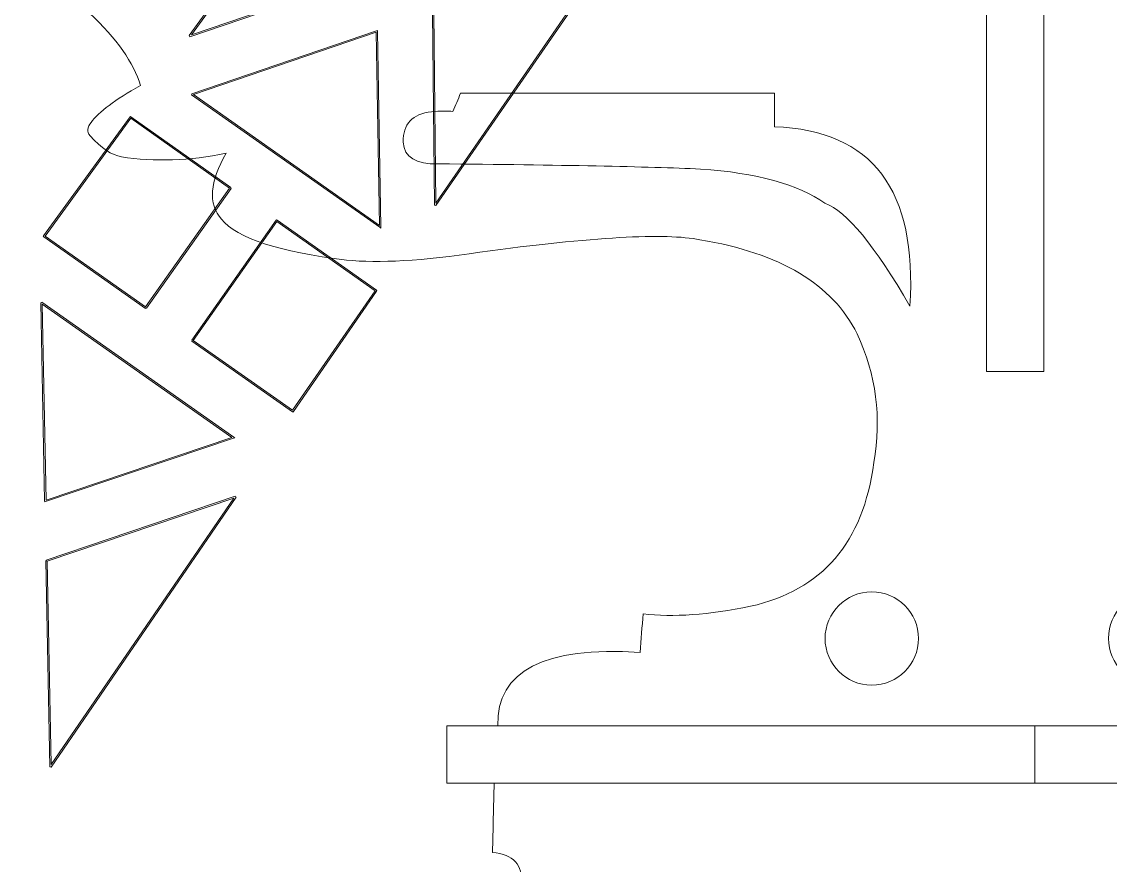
# Model space of a CAD drawing. Header units: inches. Extents: x -28.6 to 20.8, y -14.2 to 28.3.
# Drawn here: x -11.945 to -9.543, y 12.995 to 14.857 of the extents above; entities that cross this region are included whole.
import ezdxf

# ---------------------------------------------------------------- set-up
doc = ezdxf.new("R2010")
doc.units = ezdxf.units.IN
doc.header["$MEASUREMENT"] = 0
doc.layers.add('Layer 1', color=7, linetype='Continuous')

msp = doc.modelspace()

# ---------------------------------------------------------------- linework, layer by layer
at = {"layer": 'Layer 1', "color": 1, "lineweight": 9}
msp.add_lwpolyline([(-11.0069, 13.1761), (-6.7119, 13.1761), (-6.7119, 13.3031), (-11.0069, 13.3031), (-11.0069, 13.1761)], close=True, dxfattribs=at)
at = {"layer": 'Layer 1', "lineweight": 9}
for points, knots in [([(-11.5741, 14.8251), (-11.5741, 14.8251), (-11.5753, 14.826), (-11.5753, 14.826), (-11.5753, 14.826), (-11.5753, 14.826), (-11.1712, 15.3822), (-11.1712, 15.3822), (-11.1712, 15.3822), (-11.1712, 15.3822), (-11.17, 15.3813), (-11.17, 15.3813), (-11.17, 15.3813), (-11.17, 15.3813), (-11.1685, 15.3814), (-11.1685, 15.3814), (-11.1685, 15.3814), (-11.1685, 15.3814), (-11.1616, 14.9651), (-11.1616, 14.9651), (-11.1616, 14.9651), (-11.1616, 14.9651), (-11.1616, 14.964), (-11.1616, 14.964), (-11.1616, 14.964), (-11.1616, 14.964), (-11.1626, 14.9637), (-11.1626, 14.9637), (-11.1626, 14.9637), (-11.1626, 14.9637), (-11.5736, 14.8237), (-11.5736, 14.8237), (-11.5736, 14.8237), (-11.5736, 14.8237), (-11.5741, 14.8251), (-11.5741, 14.8251)], [0, 0, 0, 0, 0.111111, 0.111111, 0.111111, 0.111111, 0.222222, 0.222222, 0.222222, 0.222222, 0.333333, 0.333333, 0.333333, 0.333333, 0.444444, 0.444444, 0.444444, 0.444444, 0.555556, 0.555556, 0.555556, 0.555556, 0.666667, 0.666667, 0.666667, 0.666667, 0.777778, 0.777778, 0.777778, 0.777778, 0.888889, 0.888889, 0.888889, 0.888889, 1, 1, 1, 1]), ([(-11.1714, 15.3768), (-11.1714, 15.3768), (-11.5701, 14.8281), (-11.5701, 14.8281), (-11.5701, 14.8281), (-11.5701, 14.8281), (-11.1646, 14.9662), (-11.1646, 14.9662), (-11.1646, 14.9662), (-11.1646, 14.9662), (-11.1714, 15.3768), (-11.1714, 15.3768)], [0, 0, 0, 0, 0.333333, 0.333333, 0.333333, 0.333333, 0.666667, 0.666667, 0.666667, 0.666667, 1, 1, 1, 1]), ([(-10.6452, 15.0097), (-10.6452, 15.0097), (-11.0312, 14.451), (-11.0312, 14.451), (-11.0312, 14.451), (-11.0312, 14.451), (-11.0339, 14.4518), (-11.0339, 14.4518), (-11.0339, 14.4518), (-11.0339, 14.4518), (-11.0385, 14.8776), (-11.0385, 14.8776), (-11.0385, 14.8776), (-11.0385, 14.8776), (-11.0385, 14.8787), (-11.0385, 14.8787), (-11.0385, 14.8787), (-11.0385, 14.8787), (-11.0375, 14.879), (-11.0375, 14.879), (-11.0375, 14.879), (-11.0375, 14.879), (-10.6469, 15.012), (-10.6469, 15.012), (-10.6469, 15.012), (-10.6469, 15.012), (-10.6465, 15.0106), (-10.6465, 15.0106), (-10.6465, 15.0106), (-10.6465, 15.0106), (-10.6452, 15.0097), (-10.6452, 15.0097)], [0, 0, 0, 0, 0.125, 0.125, 0.125, 0.125, 0.25, 0.25, 0.25, 0.25, 0.375, 0.375, 0.375, 0.375, 0.5, 0.5, 0.5, 0.5, 0.625, 0.625, 0.625, 0.625, 0.75, 0.75, 0.75, 0.75, 0.875, 0.875, 0.875, 0.875, 1, 1, 1, 1]), ([(-11.031, 14.4566), (-11.031, 14.4566), (-10.6503, 15.0077), (-10.6503, 15.0077), (-10.6503, 15.0077), (-10.6503, 15.0077), (-11.0355, 14.8765), (-11.0355, 14.8765), (-11.0355, 14.8765), (-11.0355, 14.8765), (-11.031, 14.4566), (-11.031, 14.4566)], [0, 0, 0, 0, 0.333333, 0.333333, 0.333333, 0.333333, 0.666667, 0.666667, 0.666667, 0.666667, 1, 1, 1, 1]), ([(-11.5695, 14.6979), (-11.5695, 14.6979), (-11.1615, 14.8368), (-11.1615, 14.8368), (-11.1615, 14.8368), (-11.1615, 14.8368), (-11.1595, 14.8375), (-11.1595, 14.8375), (-11.1595, 14.8375), (-11.1595, 14.8375), (-11.1595, 14.8354), (-11.1595, 14.8354), (-11.1595, 14.8354), (-11.1595, 14.8354), (-11.1523, 14.4044), (-11.1523, 14.4044), (-11.1523, 14.4044), (-11.1523, 14.4044), (-11.1523, 14.4014), (-11.1523, 14.4014), (-11.1523, 14.4014), (-11.1523, 14.4014), (-11.1547, 14.4031), (-11.1547, 14.4031), (-11.1547, 14.4031), (-11.1547, 14.4031), (-11.5699, 14.6952), (-11.5699, 14.6952), (-11.5699, 14.6952), (-11.5699, 14.6952), (-11.5691, 14.6964), (-11.5691, 14.6964), (-11.5691, 14.6964), (-11.5691, 14.6964), (-11.5695, 14.6979), (-11.5695, 14.6979)], [0, 0, 0, 0, 0.111111, 0.111111, 0.111111, 0.111111, 0.222222, 0.222222, 0.222222, 0.222222, 0.333333, 0.333333, 0.333333, 0.333333, 0.444444, 0.444444, 0.444444, 0.444444, 0.555556, 0.555556, 0.555556, 0.555556, 0.666667, 0.666667, 0.666667, 0.666667, 0.777778, 0.777778, 0.777778, 0.777778, 0.888889, 0.888889, 0.888889, 0.888889, 1, 1, 1, 1]), ([(-11.1624, 14.8333), (-11.1624, 14.8333), (-11.5658, 14.696), (-11.5658, 14.696), (-11.5658, 14.696), (-11.5658, 14.696), (-11.1554, 14.4073), (-11.1554, 14.4073), (-11.1554, 14.4073), (-11.1554, 14.4073), (-11.1624, 14.8333), (-11.1624, 14.8333)], [0, 0, 0, 0, 0.333333, 0.333333, 0.333333, 0.333333, 0.666667, 0.666667, 0.666667, 0.666667, 1, 1, 1, 1]), ([(-11.4826, 14.489), (-11.4826, 14.489), (-11.6696, 14.2244), (-11.6696, 14.2244), (-11.6696, 14.2244), (-11.6696, 14.2244), (-11.6709, 14.2253), (-11.6709, 14.2253), (-11.6709, 14.2253), (-11.6709, 14.2253), (-11.6717, 14.2241), (-11.6717, 14.2241), (-11.6717, 14.2241), (-11.6717, 14.2241), (-11.8962, 14.3818), (-11.8962, 14.3818), (-11.8962, 14.3818), (-11.8962, 14.3818), (-11.8975, 14.3826), (-11.8975, 14.3826), (-11.8975, 14.3826), (-11.8975, 14.3826), (-11.8966, 14.3839), (-11.8966, 14.3839), (-11.8966, 14.3839), (-11.8966, 14.3839), (-11.7057, 14.6466), (-11.7057, 14.6466), (-11.7057, 14.6466), (-11.7057, 14.6466), (-11.7048, 14.6478), (-11.7048, 14.6478), (-11.7048, 14.6478), (-11.7048, 14.6478), (-11.7036, 14.647), (-11.7036, 14.647), (-11.7036, 14.647), (-11.7036, 14.647), (-11.483, 14.4911), (-11.483, 14.4911), (-11.483, 14.4911), (-11.483, 14.4911), (-11.4839, 14.4899), (-11.4839, 14.4899), (-11.4839, 14.4899), (-11.4839, 14.4899), (-11.4826, 14.489), (-11.4826, 14.489)], [0, 0, 0, 0, 0.083333, 0.083333, 0.083333, 0.083333, 0.166667, 0.166667, 0.166667, 0.166667, 0.25, 0.25, 0.25, 0.25, 0.333333, 0.333333, 0.333333, 0.333333, 0.416667, 0.416667, 0.416667, 0.416667, 0.5, 0.5, 0.5, 0.5, 0.583333, 0.583333, 0.583333, 0.583333, 0.666667, 0.666667, 0.666667, 0.666667, 0.75, 0.75, 0.75, 0.75, 0.833333, 0.833333, 0.833333, 0.833333, 0.916667, 0.916667, 0.916667, 0.916667, 1, 1, 1, 1]), ([(-11.6712, 14.2274), (-11.6712, 14.2274), (-11.4859, 14.4895), (-11.4859, 14.4895), (-11.4859, 14.4895), (-11.4859, 14.4895), (-11.7041, 14.6437), (-11.7041, 14.6437), (-11.7041, 14.6437), (-11.7041, 14.6437), (-11.8933, 14.3833), (-11.8933, 14.3833), (-11.8933, 14.3833), (-11.8933, 14.3833), (-11.6712, 14.2274), (-11.6712, 14.2274)], [0, 0, 0, 0, 0.25, 0.25, 0.25, 0.25, 0.5, 0.5, 0.5, 0.5, 0.75, 0.75, 0.75, 0.75, 1, 1, 1, 1]), ([(-11.3473, 13.9961), (-11.3473, 13.9961), (-11.5692, 14.152), (-11.5692, 14.152), (-11.5692, 14.152), (-11.5692, 14.152), (-11.5684, 14.1533), (-11.5684, 14.1533), (-11.5684, 14.1533), (-11.5684, 14.1533), (-11.5696, 14.1541), (-11.5696, 14.1541), (-11.5696, 14.1541), (-11.5696, 14.1541), (-11.383, 14.4187), (-11.383, 14.4187), (-11.383, 14.4187), (-11.383, 14.4187), (-11.3822, 14.4199), (-11.3822, 14.4199), (-11.3822, 14.4199), (-11.3822, 14.4199), (-11.381, 14.419), (-11.381, 14.419), (-11.381, 14.419), (-11.381, 14.419), (-11.1619, 14.2643), (-11.1619, 14.2643), (-11.1619, 14.2643), (-11.1619, 14.2643), (-11.1607, 14.2635), (-11.1607, 14.2635), (-11.1607, 14.2635), (-11.1607, 14.2635), (-11.1616, 14.2622), (-11.1616, 14.2622), (-11.1616, 14.2622), (-11.1616, 14.2622), (-11.3452, 13.9965), (-11.3452, 13.9965), (-11.3452, 13.9965), (-11.3452, 13.9965), (-11.346, 13.9952), (-11.346, 13.9952), (-11.346, 13.9952), (-11.346, 13.9952), (-11.3473, 13.9961), (-11.3473, 13.9961)], [0, 0, 0, 0, 0.083333, 0.083333, 0.083333, 0.083333, 0.166667, 0.166667, 0.166667, 0.166667, 0.25, 0.25, 0.25, 0.25, 0.333333, 0.333333, 0.333333, 0.333333, 0.416667, 0.416667, 0.416667, 0.416667, 0.5, 0.5, 0.5, 0.5, 0.583333, 0.583333, 0.583333, 0.583333, 0.666667, 0.666667, 0.666667, 0.666667, 0.75, 0.75, 0.75, 0.75, 0.833333, 0.833333, 0.833333, 0.833333, 0.916667, 0.916667, 0.916667, 0.916667, 1, 1, 1, 1]), ([(-11.5663, 14.1536), (-11.5663, 14.1536), (-11.3468, 13.9994), (-11.3468, 13.9994), (-11.3468, 13.9994), (-11.3468, 13.9994), (-11.1649, 14.2627), (-11.1649, 14.2627), (-11.1649, 14.2627), (-11.1649, 14.2627), (-11.3815, 14.4157), (-11.3815, 14.4157), (-11.3815, 14.4157), (-11.3815, 14.4157), (-11.5663, 14.1536), (-11.5663, 14.1536)], [0, 0, 0, 0, 0.25, 0.25, 0.25, 0.25, 0.5, 0.5, 0.5, 0.5, 0.75, 0.75, 0.75, 0.75, 1, 1, 1, 1]), ([(-11.9002, 14.2378), (-11.9002, 14.2378), (-11.4768, 13.9401), (-11.4768, 13.9401), (-11.4768, 13.9401), (-11.4768, 13.9401), (-11.4743, 13.9384), (-11.4743, 13.9384), (-11.4743, 13.9384), (-11.4743, 13.9384), (-11.4771, 13.9374), (-11.4771, 13.9374), (-11.4771, 13.9374), (-11.4771, 13.9374), (-11.8921, 13.7977), (-11.8921, 13.7977), (-11.8921, 13.7977), (-11.8921, 13.7977), (-11.894, 13.7971), (-11.894, 13.7971), (-11.894, 13.7971), (-11.894, 13.7971), (-11.8941, 13.7991), (-11.8941, 13.7991), (-11.8941, 13.7991), (-11.8941, 13.7991), (-11.9025, 14.2365), (-11.9025, 14.2365), (-11.9025, 14.2365), (-11.9025, 14.2365), (-11.901, 14.2365), (-11.901, 14.2365), (-11.901, 14.2365), (-11.901, 14.2365), (-11.9002, 14.2378), (-11.9002, 14.2378)], [0, 0, 0, 0, 0.111111, 0.111111, 0.111111, 0.111111, 0.222222, 0.222222, 0.222222, 0.222222, 0.333333, 0.333333, 0.333333, 0.333333, 0.444444, 0.444444, 0.444444, 0.444444, 0.555556, 0.555556, 0.555556, 0.555556, 0.666667, 0.666667, 0.666667, 0.666667, 0.777778, 0.777778, 0.777778, 0.777778, 0.888889, 0.888889, 0.888889, 0.888889, 1, 1, 1, 1]), ([(-11.4809, 13.9393), (-11.4809, 13.9393), (-11.8995, 14.2336), (-11.8995, 14.2336), (-11.8995, 14.2336), (-11.8995, 14.2336), (-11.8911, 13.8012), (-11.8911, 13.8012), (-11.8911, 13.8012), (-11.8911, 13.8012), (-11.4809, 13.9393), (-11.4809, 13.9393)], [0, 0, 0, 0, 0.333333, 0.333333, 0.333333, 0.333333, 0.666667, 0.666667, 0.666667, 0.666667, 1, 1, 1, 1]), ([(-11.4717, 13.8072), (-11.4717, 13.8072), (-11.88, 13.212), (-11.88, 13.212), (-11.88, 13.212), (-11.88, 13.212), (-11.8812, 13.2128), (-11.8812, 13.2128), (-11.8812, 13.2128), (-11.8812, 13.2128), (-11.8827, 13.2128), (-11.8827, 13.2128), (-11.8827, 13.2128), (-11.8827, 13.2128), (-11.8915, 13.6671), (-11.8915, 13.6671), (-11.8915, 13.6671), (-11.8915, 13.6671), (-11.89, 13.6672), (-11.89, 13.6672), (-11.89, 13.6672), (-11.89, 13.6672), (-11.8905, 13.6686), (-11.8905, 13.6686), (-11.8905, 13.6686), (-11.8905, 13.6686), (-11.4734, 13.8094), (-11.4734, 13.8094), (-11.4734, 13.8094), (-11.4734, 13.8094), (-11.4729, 13.808), (-11.4729, 13.808), (-11.4729, 13.808), (-11.4729, 13.808), (-11.4717, 13.8072), (-11.4717, 13.8072)], [0, 0, 0, 0, 0.111111, 0.111111, 0.111111, 0.111111, 0.222222, 0.222222, 0.222222, 0.222222, 0.333333, 0.333333, 0.333333, 0.333333, 0.444444, 0.444444, 0.444444, 0.444444, 0.555556, 0.555556, 0.555556, 0.555556, 0.666667, 0.666667, 0.666667, 0.666667, 0.777778, 0.777778, 0.777778, 0.777778, 0.888889, 0.888889, 0.888889, 0.888889, 1, 1, 1, 1]), ([(-11.8798, 13.2175), (-11.8798, 13.2175), (-11.4767, 13.8052), (-11.4767, 13.8052), (-11.4767, 13.8052), (-11.4767, 13.8052), (-11.8885, 13.6661), (-11.8885, 13.6661), (-11.8885, 13.6661), (-11.8885, 13.6661), (-11.8798, 13.2175), (-11.8798, 13.2175)], [0, 0, 0, 0, 0.333333, 0.333333, 0.333333, 0.333333, 0.666667, 0.666667, 0.666667, 0.666667, 1, 1, 1, 1])]:
    msp.add_open_spline(points, degree=3, knots=knots, dxfattribs=at)
at = {"layer": 'Layer 1', "color": 1, "lineweight": 9}
for points, knots in [([(-9.8159, 14.8758), (-9.8159, 14.8758), (-9.8159, 14.0847), (-9.8159, 14.0847), (-9.8159, 14.0847), (-9.8159, 14.0847), (-9.6889, 14.0847), (-9.6889, 14.0847), (-9.6889, 14.0847), (-9.6889, 14.0847), (-9.6889, 15.0028), (-9.6889, 15.0028)], [0, 0, 0, 0, 0.333333, 0.333333, 0.333333, 0.333333, 0.666667, 0.666667, 0.666667, 0.666667, 1, 1, 1, 1]), ([(-11.795, 14.8758), (-11.7347, 14.8192), (-11.6973, 14.7659), (-11.6829, 14.7158), (-11.6829, 14.7158), (-11.7386, 14.6848), (-11.7748, 14.6576), (-11.7917, 14.6344), (-11.7917, 14.6344), (-11.8008, 14.6239), (-11.8015, 14.6141), (-11.7937, 14.6049), (-11.7937, 14.6049), (-11.7688, 14.5773), (-11.7458, 14.5619), (-11.7247, 14.5586), (-11.7247, 14.5586), (-11.6514, 14.5471), (-11.5743, 14.5498), (-11.4934, 14.5665), (-11.4934, 14.5665), (-11.53, 14.5038), (-11.5336, 14.4553), (-11.5041, 14.4211), (-11.5041, 14.4211), (-11.4691, 14.3787), (-11.3772, 14.3487), (-11.2282, 14.3309), (-11.2282, 14.3309), (-11.1573, 14.3233), (-11.0592, 14.3291), (-10.9338, 14.3483)], [0, 0, 0, 0, 0.125, 0.125, 0.125, 0.125, 0.25, 0.25, 0.25, 0.25, 0.375, 0.375, 0.375, 0.375, 0.5, 0.5, 0.5, 0.5, 0.625, 0.625, 0.625, 0.625, 0.75, 0.75, 0.75, 0.75, 0.875, 0.875, 0.875, 0.875, 1, 1, 1, 1]), ([(-10.4471, 14.5316), (-10.5611, 14.5368), (-10.7541, 14.5406), (-11.0261, 14.5432), (-11.0261, 14.5432), (-11.075, 14.5414), (-11.1006, 14.5574), (-11.1029, 14.5912), (-11.1029, 14.5912), (-11.1037, 14.6309), (-11.0828, 14.6532), (-11.0402, 14.6581), (-11.0402, 14.6581), (-11.0209, 14.6599), (-11.0052, 14.66), (-10.9931, 14.6586)], [0, 0, 0, 0, 0.25, 0.25, 0.25, 0.25, 0.5, 0.5, 0.5, 0.5, 0.75, 0.75, 0.75, 0.75, 1, 1, 1, 1]), ([(-10.2832, 14.6249), (-10.0676, 14.6169), (-9.9681, 14.485), (-9.9847, 14.2291), (-9.9847, 14.2291), (-10.0621, 14.3629), (-10.1246, 14.4385), (-10.1722, 14.456), (-10.1722, 14.456), (-10.2308, 14.498), (-10.3224, 14.5232), (-10.4471, 14.5316)], [0, 0, 0, 0, 0.333333, 0.333333, 0.333333, 0.333333, 0.666667, 0.666667, 0.666667, 0.666667, 1, 1, 1, 1]), ([(-10.5734, 13.5503), (-10.5073, 13.5422), (-10.4283, 13.5477), (-10.3364, 13.5668), (-10.3364, 13.5668), (-10.1783, 13.602), (-10.0876, 13.7077), (-10.0643, 13.8839), (-10.0643, 13.8839), (-10.0468, 13.9831), (-10.0591, 14.0778), (-10.1012, 14.168), (-10.1012, 14.168), (-10.1553, 14.2772), (-10.2709, 14.3464), (-10.4481, 14.3755), (-10.4481, 14.3755), (-10.5232, 14.391), (-10.6851, 14.3819), (-10.9338, 14.3483)], [0, 0, 0, 0, 0.2, 0.2, 0.2, 0.2, 0.4, 0.4, 0.4, 0.4, 0.6, 0.6, 0.6, 0.6, 0.8, 0.8, 0.8, 0.8, 1, 1, 1, 1]), ([(-10.1719, 13.4957), (-10.1719, 13.4389), (-10.1257, 13.3927), (-10.0689, 13.3927), (-10.0689, 13.3927), (-10.012, 13.3927), (-9.9659, 13.4389), (-9.9659, 13.4957), (-9.9659, 13.4957), (-9.9659, 13.5526), (-10.012, 13.5987), (-10.0689, 13.5987), (-10.0689, 13.5987), (-10.1257, 13.5987), (-10.1719, 13.5526), (-10.1719, 13.4957)], [0, 0, 0, 0, 0.25, 0.25, 0.25, 0.25, 0.5, 0.5, 0.5, 0.5, 0.75, 0.75, 0.75, 0.75, 1, 1, 1, 1]), ([(-9.5465, 13.496), (-9.5465, 13.4391), (-9.5004, 13.393), (-9.4435, 13.393), (-9.4435, 13.393), (-9.3867, 13.393), (-9.3405, 13.4391), (-9.3405, 13.496), (-9.3405, 13.496), (-9.3405, 13.5529), (-9.3867, 13.599), (-9.4435, 13.599), (-9.4435, 13.599), (-9.5004, 13.599), (-9.5465, 13.5529), (-9.5465, 13.496)], [0, 0, 0, 0, 0.25, 0.25, 0.25, 0.25, 0.5, 0.5, 0.5, 0.5, 0.75, 0.75, 0.75, 0.75, 1, 1, 1, 1]), ([(-10.5734, 13.5503), (-10.5757, 13.5219), (-10.5779, 13.4934), (-10.5802, 13.465), (-10.5802, 13.465), (-10.7917, 13.4786), (-10.8965, 13.424), (-10.8942, 13.3031)], [0, 0, 0, 0, 0.5, 0.5, 0.5, 0.5, 1, 1, 1, 1]), ([(-9.7094, 13.3031), (-9.7094, 13.3031), (-9.7094, 13.1761), (-9.7094, 13.1761), (-9.7094, 13.1761), (-9.7094, 13.1761), (-10.9022, 13.1761), (-10.9022, 13.1761), (-10.9022, 13.1761), (-10.9034, 13.1255), (-10.9046, 13.0741), (-10.9058, 13.0235), (-10.9058, 13.0235), (-10.8595, 13.019), (-10.8384, 12.9961), (-10.8426, 12.955), (-10.8426, 12.955), (-10.8569, 12.864), (-10.888, 12.7697), (-10.936, 12.6722), (-10.936, 12.6722), (-11.1915, 12.0845), (-11.4471, 11.4968), (-11.7027, 10.9091), (-11.7027, 10.9091), (-11.7317, 10.8192), (-11.7902, 10.774), (-11.8782, 10.7735), (-11.8782, 10.7735), (-11.8782, 10.7504), (-11.8782, 10.7272), (-11.8782, 10.704), (-11.8782, 10.704), (-11.9838, 10.6691), (-12.0364, 10.5944), (-12.0359, 10.4799)], [0, 0, 0, 0, 0.111111, 0.111111, 0.111111, 0.111111, 0.222222, 0.222222, 0.222222, 0.222222, 0.333333, 0.333333, 0.333333, 0.333333, 0.444444, 0.444444, 0.444444, 0.444444, 0.555556, 0.555556, 0.555556, 0.555556, 0.666667, 0.666667, 0.666667, 0.666667, 0.777778, 0.777778, 0.777778, 0.777778, 0.888889, 0.888889, 0.888889, 0.888889, 1, 1, 1, 1])]:
    msp.add_open_spline(points, degree=3, knots=knots, dxfattribs=at)
for points in [[(-10.2832, 14.6989), (-10.2832, 14.591), (-10.2832, 14.7328), (-10.2832, 14.6249)], [(-10.9762, 14.6989), (-9.5446, 14.6989), (-11.7148, 14.6989), (-10.2832, 14.6989)], [(-10.9762, 14.6989), (-10.9818, 14.6854), (-10.9874, 14.672), (-10.9931, 14.6586)], [(-10.8942, 13.3031), (-9.4627, 13.3031), (-10.291, 13.3031), (-8.8594, 13.3031)], [(-9.7094, 13.3031), (-9.7094, 13.3031), (-8.8594, 13.3031), (-8.8594, 13.3031)]]:
    msp.add_open_spline(points, degree=3, dxfattribs=at)

doc.saveas('drawing.dxf')
